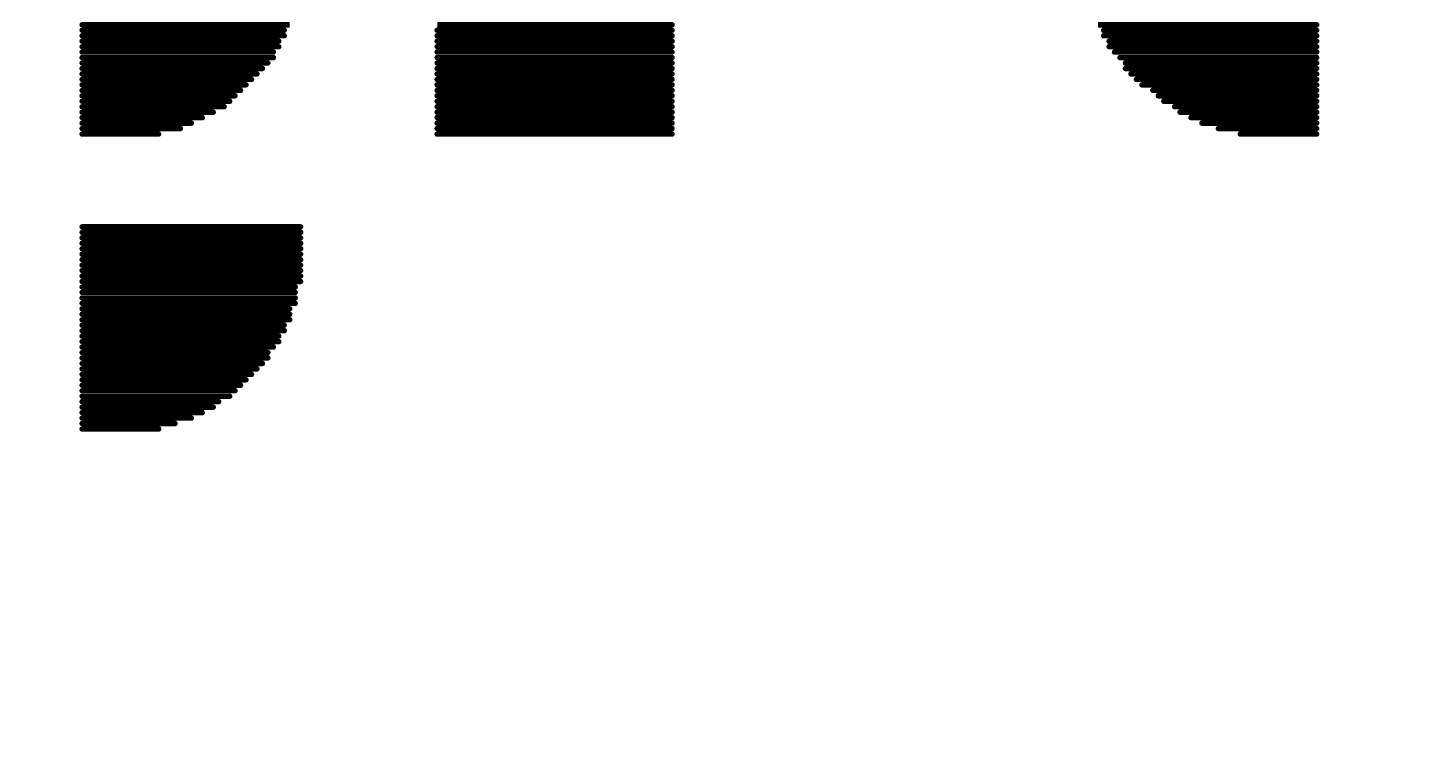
# Model space of a CAD drawing. Header units: millimetres. Extents: x -46.4 to 46.4, y -47.3 to 46.4.
# Drawn here: x -11.514 to -9.916, y -0.213 to 0.625 of the extents above; entities that cross this region are included whole.
import ezdxf

# ---------------------------------------------------------------- set-up
doc = ezdxf.new("R2010")
doc.units = ezdxf.units.MM
doc.layers.add('BottomOverlay', color=54, linetype='Continuous')
doc.layers.add('Mechanical1', color=6, linetype='Continuous')

# ---------------------------------------------------------------- blocks, each defined once
blk = doc.blocks.new('________2')
at = {"layer": 'BottomOverlay', "const_width": 0.00635}
for points in [[(12.5491, -2.372), (12.7904, -2.372)], [(12.5491, -2.3783), (12.7841, -2.3783)], [(12.5491, -2.3847), (12.7841, -2.3847)], [(12.9619, -2.372), (13.2349, -2.372)], [(12.9619, -2.3783), (13.2349, -2.3783)], [(12.9619, -2.3847), (13.2349, -2.3847)], [(13.7302, -2.372), (13.9842, -2.372)], [(13.7366, -2.3783), (13.9842, -2.3783)], [(13.7366, -2.3847), (13.9842, -2.3847)], [(12.5491, -2.391), (12.7777, -2.391)], [(12.5491, -2.3974), (12.7777, -2.3974)], [(12.9619, -2.391), (13.2349, -2.391)], [(12.9619, -2.3974), (13.2349, -2.3974)], [(13.7429, -2.391), (13.9842, -2.391)], [(13.7429, -2.3974), (13.9842, -2.3974)], [(12.5491, -2.4037), (12.7714, -2.4037)], [(12.5491, -2.4101), (12.7714, -2.4101)], [(12.5491, -2.4164), (12.765, -2.4164)], [(12.9619, -2.4037), (13.2349, -2.4037)], [(12.9619, -2.4101), (13.2349, -2.4101)], [(12.9619, -2.4164), (13.2349, -2.4164)], [(13.7493, -2.4037), (13.9842, -2.4037)], [(13.7556, -2.4101), (13.9842, -2.4101)], [(13.762, -2.4164), (13.9842, -2.4164)], [(12.5491, -2.4228), (12.7587, -2.4228)], [(12.5491, -2.4291), (12.7523, -2.4291)], [(12.9619, -2.4228), (13.2349, -2.4228)], [(12.9619, -2.4291), (13.2349, -2.4291)], [(13.762, -2.4228), (13.9842, -2.4228)], [(13.7683, -2.4291), (13.9842, -2.4291)], [(12.5491, -2.4355), (12.746, -2.4355)], [(12.5491, -2.4418), (12.7396, -2.4418)], [(12.5491, -2.4482), (12.7333, -2.4482)], [(12.9619, -2.4355), (13.2349, -2.4355)], [(12.9619, -2.4418), (13.2349, -2.4418)], [(12.9619, -2.4482), (13.2349, -2.4482)], [(13.7747, -2.4355), (13.9842, -2.4355)], [(13.781, -2.4418), (13.9842, -2.4418)], [(13.7937, -2.4482), (13.9842, -2.4482)], [(12.5491, -2.4545), (12.7269, -2.4545)], [(12.5491, -2.4609), (12.7206, -2.4609)], [(12.9619, -2.4545), (13.2349, -2.4545)], [(12.9619, -2.4609), (13.2349, -2.4609)], [(13.8001, -2.4545), (13.9842, -2.4545)], [(13.8064, -2.4609), (13.9842, -2.4609)], [(12.5491, -2.4672), (12.7142, -2.4672)], [(12.5491, -2.4736), (12.7015, -2.4736)], [(12.5491, -2.4799), (12.6888, -2.4799)], [(12.9619, -2.4672), (13.2349, -2.4672)], [(12.9619, -2.4736), (13.2349, -2.4736)], [(12.9619, -2.4799), (13.2349, -2.4799)], [(13.8191, -2.4672), (13.9842, -2.4672)], [(13.8255, -2.4736), (13.9842, -2.4736)], [(13.8382, -2.4799), (13.9842, -2.4799)], [(12.5491, -2.4863), (12.6761, -2.4863)], [(12.5491, -2.4926), (12.6634, -2.4926)], [(12.9619, -2.4863), (13.2349, -2.4863)], [(12.9619, -2.4926), (13.2349, -2.4926)], [(13.8509, -2.4863), (13.9842, -2.4863)], [(13.8699, -2.4926), (13.9842, -2.4926)], [(12.5491, -2.499), (12.638, -2.499)], [(12.9619, -2.499), (13.2349, -2.499)], [(13.8953, -2.499), (13.9842, -2.499)], [(12.5491, -2.6069), (12.8031, -2.6069)], [(12.5491, -2.6133), (12.8031, -2.6133)], [(12.5491, -2.6196), (12.8031, -2.6196)], [(12.5491, -2.626), (12.8031, -2.626)], [(12.5491, -2.6323), (12.8031, -2.6323)], [(12.5491, -2.6387), (12.8031, -2.6387)], [(12.5491, -2.645), (12.8031, -2.645)], [(12.5491, -2.6514), (12.8031, -2.6514)], [(12.5491, -2.6577), (12.8031, -2.6577)], [(12.5491, -2.6641), (12.8031, -2.6641)], [(12.5491, -2.6704), (12.8031, -2.6704)], [(12.5491, -2.6768), (12.7968, -2.6768)], [(12.5491, -2.6831), (12.7968, -2.6831)], [(12.5491, -2.6895), (12.7968, -2.6895)], [(12.5491, -2.6958), (12.7968, -2.6958)], [(12.5491, -2.7022), (12.7904, -2.7022)], [(12.5491, -2.7085), (12.7904, -2.7085)], [(12.5491, -2.7149), (12.7904, -2.7149)], [(12.5491, -2.7212), (12.7841, -2.7212)], [(12.5491, -2.7276), (12.7841, -2.7276)], [(12.5491, -2.7339), (12.7777, -2.7339)], [(12.5491, -2.7403), (12.7777, -2.7403)], [(12.5491, -2.7466), (12.7714, -2.7466)], [(12.5491, -2.753), (12.765, -2.753)], [(12.5491, -2.7593), (12.765, -2.7593)], [(12.5491, -2.7657), (12.7587, -2.7657)], [(12.5491, -2.772), (12.7523, -2.772)], [(12.5491, -2.7784), (12.746, -2.7784)], [(12.5491, -2.7847), (12.7396, -2.7847)], [(12.5491, -2.7911), (12.7333, -2.7911)], [(12.5491, -2.7974), (12.7269, -2.7974)], [(12.5491, -2.8038), (12.7206, -2.8038)], [(12.5491, -2.8101), (12.7079, -2.8101)], [(12.5491, -2.8165), (12.7015, -2.8165)], [(12.5491, -2.8228), (12.6888, -2.8228)], [(12.5491, -2.8292), (12.6761, -2.8292)], [(12.5491, -2.8355), (12.6571, -2.8355)], [(12.5491, -2.8419), (12.638, -2.8419)]]:
    blk.add_lwpolyline(points, dxfattribs=at)
at = {"layer": 'BottomOverlay', "const_width": 0.00317}
for points in [[(12.5476, -2.372, 1), (12.5507, -2.372, 1)], [(12.5476, -2.3783, 1), (12.5507, -2.3783, 1)], [(12.5476, -2.3847, 1), (12.5507, -2.3847, 1)], [(12.7825, -2.3783, 1), (12.7857, -2.3783, 1)], [(12.7825, -2.3847, 1), (12.7857, -2.3847, 1)], [(12.9603, -2.3783, 1), (12.9635, -2.3783, 1)], [(12.9603, -2.3847, 1), (12.9635, -2.3847, 1)], [(13.2334, -2.372, 1), (13.2365, -2.372, 1)], [(13.2334, -2.3783, 1), (13.2365, -2.3783, 1)], [(13.2334, -2.3847, 1), (13.2365, -2.3847, 1)], [(13.735, -2.3783, 1), (13.7382, -2.3783, 1)], [(13.735, -2.3847, 1), (13.7382, -2.3847, 1)], [(13.9827, -2.372, 1), (13.9858, -2.372, 1)], [(13.9827, -2.3783, 1), (13.9858, -2.3783, 1)], [(13.9827, -2.3847, 1), (13.9858, -2.3847, 1)], [(12.5476, -2.391, 1), (12.5507, -2.391, 1)], [(12.5476, -2.3974, 1), (12.5507, -2.3974, 1)], [(12.7762, -2.391, 1), (12.7793, -2.391, 1)], [(12.7762, -2.3974, 1), (12.7793, -2.3974, 1)], [(12.9603, -2.391, 1), (12.9635, -2.391, 1)], [(12.9603, -2.3974, 1), (12.9635, -2.3974, 1)], [(13.2334, -2.391, 1), (13.2365, -2.391, 1)], [(13.2334, -2.3974, 1), (13.2365, -2.3974, 1)], [(13.7414, -2.391, 1), (13.7445, -2.391, 1)], [(13.7414, -2.3974, 1), (13.7445, -2.3974, 1)], [(13.9827, -2.391, 1), (13.9858, -2.391, 1)], [(13.9827, -2.3974, 1), (13.9858, -2.3974, 1)], [(12.5476, -2.4037, 1), (12.5507, -2.4037, 1)], [(12.5476, -2.4101, 1), (12.5507, -2.4101, 1)], [(12.5476, -2.4164, 1), (12.5507, -2.4164, 1)], [(12.7635, -2.4164, 1), (12.7666, -2.4164, 1)], [(12.7698, -2.4037, 1), (12.773, -2.4037, 1)], [(12.7698, -2.4101, 1), (12.773, -2.4101, 1)], [(12.9603, -2.4037, 1), (12.9635, -2.4037, 1)], [(12.9603, -2.4101, 1), (12.9635, -2.4101, 1)], [(12.9603, -2.4164, 1), (12.9635, -2.4164, 1)], [(13.2334, -2.4037, 1), (13.2365, -2.4037, 1)], [(13.2334, -2.4101, 1), (13.2365, -2.4101, 1)], [(13.2334, -2.4164, 1), (13.2365, -2.4164, 1)], [(13.7477, -2.4037, 1), (13.7509, -2.4037, 1)], [(13.7541, -2.4101, 1), (13.7572, -2.4101, 1)], [(13.7604, -2.4164, 1), (13.7636, -2.4164, 1)], [(13.9827, -2.4037, 1), (13.9858, -2.4037, 1)], [(13.9827, -2.4101, 1), (13.9858, -2.4101, 1)], [(13.9827, -2.4164, 1), (13.9858, -2.4164, 1)], [(12.5476, -2.4228, 1), (12.5507, -2.4228, 1)], [(12.5476, -2.4291, 1), (12.5507, -2.4291, 1)], [(12.7508, -2.4291, 1), (12.7539, -2.4291, 1)], [(12.7571, -2.4228, 1), (12.7603, -2.4228, 1)], [(12.9603, -2.4228, 1), (12.9635, -2.4228, 1)], [(12.9603, -2.4291, 1), (12.9635, -2.4291, 1)], [(13.2334, -2.4228, 1), (13.2365, -2.4228, 1)], [(13.2334, -2.4291, 1), (13.2365, -2.4291, 1)], [(13.7604, -2.4228, 1), (13.7636, -2.4228, 1)], [(13.7668, -2.4291, 1), (13.7699, -2.4291, 1)], [(13.9827, -2.4228, 1), (13.9858, -2.4228, 1)], [(13.9827, -2.4291, 1), (13.9858, -2.4291, 1)], [(12.5476, -2.4355, 1), (12.5507, -2.4355, 1)], [(12.5476, -2.4418, 1), (12.5507, -2.4418, 1)], [(12.5476, -2.4482, 1), (12.5507, -2.4482, 1)], [(12.7317, -2.4482, 1), (12.7349, -2.4482, 1)], [(12.7381, -2.4418, 1), (12.7412, -2.4418, 1)], [(12.7444, -2.4355, 1), (12.7476, -2.4355, 1)], [(12.9603, -2.4355, 1), (12.9635, -2.4355, 1)], [(12.9603, -2.4418, 1), (12.9635, -2.4418, 1)], [(12.9603, -2.4482, 1), (12.9635, -2.4482, 1)], [(13.2334, -2.4355, 1), (13.2365, -2.4355, 1)], [(13.2334, -2.4418, 1), (13.2365, -2.4418, 1)], [(13.2334, -2.4482, 1), (13.2365, -2.4482, 1)], [(13.7731, -2.4355, 1), (13.7763, -2.4355, 1)], [(13.7795, -2.4418, 1), (13.7826, -2.4418, 1)], [(13.7922, -2.4482, 1), (13.7953, -2.4482, 1)], [(13.9827, -2.4355, 1), (13.9858, -2.4355, 1)], [(13.9827, -2.4418, 1), (13.9858, -2.4418, 1)], [(13.9827, -2.4482, 1), (13.9858, -2.4482, 1)], [(12.5476, -2.4545, 1), (12.5507, -2.4545, 1)], [(12.5476, -2.4609, 1), (12.5507, -2.4609, 1)], [(12.719, -2.4609, 1), (12.7222, -2.4609, 1)], [(12.7254, -2.4545, 1), (12.7285, -2.4545, 1)], [(12.9603, -2.4545, 1), (12.9635, -2.4545, 1)], [(12.9603, -2.4609, 1), (12.9635, -2.4609, 1)], [(13.2334, -2.4545, 1), (13.2365, -2.4545, 1)], [(13.2334, -2.4609, 1), (13.2365, -2.4609, 1)], [(13.7985, -2.4545, 1), (13.8017, -2.4545, 1)], [(13.8049, -2.4609, 1), (13.808, -2.4609, 1)], [(13.9827, -2.4545, 1), (13.9858, -2.4545, 1)], [(13.9827, -2.4609, 1), (13.9858, -2.4609, 1)], [(12.5476, -2.4672, 1), (12.5507, -2.4672, 1)], [(12.5476, -2.4736, 1), (12.5507, -2.4736, 1)], [(12.5476, -2.4799, 1), (12.5507, -2.4799, 1)], [(12.6873, -2.4799, 1), (12.6904, -2.4799, 1)], [(12.7, -2.4736, 1), (12.7031, -2.4736, 1)], [(12.7127, -2.4672, 1), (12.7158, -2.4672, 1)], [(12.9603, -2.4672, 1), (12.9635, -2.4672, 1)], [(12.9603, -2.4736, 1), (12.9635, -2.4736, 1)], [(12.9603, -2.4799, 1), (12.9635, -2.4799, 1)], [(13.2334, -2.4672, 1), (13.2365, -2.4672, 1)], [(13.2334, -2.4736, 1), (13.2365, -2.4736, 1)], [(13.2334, -2.4799, 1), (13.2365, -2.4799, 1)], [(13.8176, -2.4672, 1), (13.8207, -2.4672, 1)], [(13.8239, -2.4736, 1), (13.8271, -2.4736, 1)], [(13.8366, -2.4799, 1), (13.8398, -2.4799, 1)], [(13.9827, -2.4672, 1), (13.9858, -2.4672, 1)], [(13.9827, -2.4736, 1), (13.9858, -2.4736, 1)], [(13.9827, -2.4799, 1), (13.9858, -2.4799, 1)], [(12.5476, -2.4863, 1), (12.5507, -2.4863, 1)], [(12.5476, -2.4926, 1), (12.5507, -2.4926, 1)], [(12.6619, -2.4926, 1), (12.665, -2.4926, 1)], [(12.6746, -2.4863, 1), (12.6777, -2.4863, 1)], [(12.9603, -2.4863, 1), (12.9635, -2.4863, 1)], [(12.9603, -2.4926, 1), (12.9635, -2.4926, 1)], [(13.2334, -2.4863, 1), (13.2365, -2.4863, 1)], [(13.2334, -2.4926, 1), (13.2365, -2.4926, 1)], [(13.8493, -2.4863, 1), (13.8525, -2.4863, 1)], [(13.8684, -2.4926, 1), (13.8715, -2.4926, 1)], [(13.9827, -2.4863, 1), (13.9858, -2.4863, 1)], [(13.9827, -2.4926, 1), (13.9858, -2.4926, 1)], [(12.5476, -2.499, 1), (12.5507, -2.499, 1)], [(12.6365, -2.499, 1), (12.6396, -2.499, 1)], [(12.9603, -2.499, 1), (12.9635, -2.499, 1)], [(13.2334, -2.499, 1), (13.2365, -2.499, 1)], [(13.8938, -2.499, 1), (13.8969, -2.499, 1)], [(13.9827, -2.499, 1), (13.9858, -2.499, 1)], [(12.5476, -2.6069, 1), (12.5507, -2.6069, 1)], [(12.8016, -2.6069, 1), (12.8047, -2.6069, 1)], [(12.5476, -2.6133, 1), (12.5507, -2.6133, 1)], [(12.5476, -2.6196, 1), (12.5507, -2.6196, 1)], [(12.8016, -2.6133, 1), (12.8047, -2.6133, 1)], [(12.8016, -2.6196, 1), (12.8047, -2.6196, 1)], [(12.5476, -2.626, 1), (12.5507, -2.626, 1)], [(12.5476, -2.6323, 1), (12.5507, -2.6323, 1)], [(12.5476, -2.6387, 1), (12.5507, -2.6387, 1)], [(12.8016, -2.626, 1), (12.8047, -2.626, 1)], [(12.8016, -2.6323, 1), (12.8047, -2.6323, 1)], [(12.8016, -2.6387, 1), (12.8047, -2.6387, 1)], [(12.5476, -2.645, 1), (12.5507, -2.645, 1)], [(12.5476, -2.6514, 1), (12.5507, -2.6514, 1)], [(12.8016, -2.645, 1), (12.8047, -2.645, 1)], [(12.8016, -2.6514, 1), (12.8047, -2.6514, 1)], [(12.5476, -2.6577, 1), (12.5507, -2.6577, 1)], [(12.5476, -2.6641, 1), (12.5507, -2.6641, 1)], [(12.5476, -2.6704, 1), (12.5507, -2.6704, 1)], [(12.8016, -2.6577, 1), (12.8047, -2.6577, 1)], [(12.8016, -2.6641, 1), (12.8047, -2.6641, 1)], [(12.8016, -2.6704, 1), (12.8047, -2.6704, 1)], [(12.5476, -2.6768, 1), (12.5507, -2.6768, 1)], [(12.5476, -2.6831, 1), (12.5507, -2.6831, 1)], [(12.7952, -2.6768, 1), (12.7984, -2.6768, 1)], [(12.7952, -2.6831, 1), (12.7984, -2.6831, 1)], [(12.5476, -2.6895, 1), (12.5507, -2.6895, 1)], [(12.5476, -2.6958, 1), (12.5507, -2.6958, 1)], [(12.5476, -2.7022, 1), (12.5507, -2.7022, 1)], [(12.7889, -2.7022, 1), (12.792, -2.7022, 1)], [(12.7952, -2.6895, 1), (12.7984, -2.6895, 1)], [(12.7952, -2.6958, 1), (12.7984, -2.6958, 1)], [(12.5476, -2.7085, 1), (12.5507, -2.7085, 1)], [(12.5476, -2.7149, 1), (12.5507, -2.7149, 1)], [(12.7889, -2.7085, 1), (12.792, -2.7085, 1)], [(12.7889, -2.7149, 1), (12.792, -2.7149, 1)], [(12.5476, -2.7212, 1), (12.5507, -2.7212, 1)], [(12.5476, -2.7276, 1), (12.5507, -2.7276, 1)], [(12.5476, -2.7339, 1), (12.5507, -2.7339, 1)], [(12.7762, -2.7339, 1), (12.7793, -2.7339, 1)], [(12.7825, -2.7212, 1), (12.7857, -2.7212, 1)], [(12.7825, -2.7276, 1), (12.7857, -2.7276, 1)], [(12.5476, -2.7403, 1), (12.5507, -2.7403, 1)], [(12.5476, -2.7466, 1), (12.5507, -2.7466, 1)], [(12.7698, -2.7466, 1), (12.773, -2.7466, 1)], [(12.7762, -2.7403, 1), (12.7793, -2.7403, 1)], [(12.5476, -2.753, 1), (12.5507, -2.753, 1)], [(12.5476, -2.7593, 1), (12.5507, -2.7593, 1)], [(12.5476, -2.7657, 1), (12.5507, -2.7657, 1)], [(12.7571, -2.7657, 1), (12.7603, -2.7657, 1)], [(12.7635, -2.753, 1), (12.7666, -2.753, 1)], [(12.7635, -2.7593, 1), (12.7666, -2.7593, 1)], [(12.5476, -2.772, 1), (12.5507, -2.772, 1)], [(12.5476, -2.7784, 1), (12.5507, -2.7784, 1)], [(12.7444, -2.7784, 1), (12.7476, -2.7784, 1)], [(12.7508, -2.772, 1), (12.7539, -2.772, 1)], [(12.5476, -2.7847, 1), (12.5507, -2.7847, 1)], [(12.5476, -2.7911, 1), (12.5507, -2.7911, 1)], [(12.5476, -2.7974, 1), (12.5507, -2.7974, 1)], [(12.7254, -2.7974, 1), (12.7285, -2.7974, 1)], [(12.7317, -2.7911, 1), (12.7349, -2.7911, 1)], [(12.7381, -2.7847, 1), (12.7412, -2.7847, 1)], [(12.5476, -2.8038, 1), (12.5507, -2.8038, 1)], [(12.5476, -2.8101, 1), (12.5507, -2.8101, 1)], [(12.7063, -2.8101, 1), (12.7095, -2.8101, 1)], [(12.719, -2.8038, 1), (12.7222, -2.8038, 1)], [(12.5476, -2.8165, 1), (12.5507, -2.8165, 1)], [(12.5476, -2.8228, 1), (12.5507, -2.8228, 1)], [(12.5476, -2.8292, 1), (12.5507, -2.8292, 1)], [(12.6746, -2.8292, 1), (12.6777, -2.8292, 1)], [(12.6873, -2.8228, 1), (12.6904, -2.8228, 1)], [(12.7, -2.8165, 1), (12.7031, -2.8165, 1)], [(12.5476, -2.8355, 1), (12.5507, -2.8355, 1)], [(12.5476, -2.8419, 1), (12.5507, -2.8419, 1)], [(12.6365, -2.8419, 1), (12.6396, -2.8419, 1)], [(12.6555, -2.8355, 1), (12.6587, -2.8355, 1)]]:
    blk.add_lwpolyline(points, format="xyb", close=True, dxfattribs=at)

msp = doc.modelspace()

# ---------------------------------------------------------------- linework, layer by layer
at = {"layer": 'BottomOverlay', "const_width": 0.508}
msp.add_lwpolyline([(-12.3943, 8.4487, -3.242415), (-12.3943, -8.4487)], format="xyb", dxfattribs=at)
at = {"layer": 'Mechanical1', "const_width": 0.254}
for points in [[(-46.2567, 0, -0.414214), (0, 46.2567)], [(0, -46.2567, -0.414214), (-46.2567, 0)]]:
    msp.add_lwpolyline(points, format="xyb", dxfattribs=at)

# ---------------------------------------------------------------- block references
at = {"rotation": 360}
msp.add_blockref('________2', (-24, 3), dxfattribs=at)

doc.saveas('drawing.dxf')
